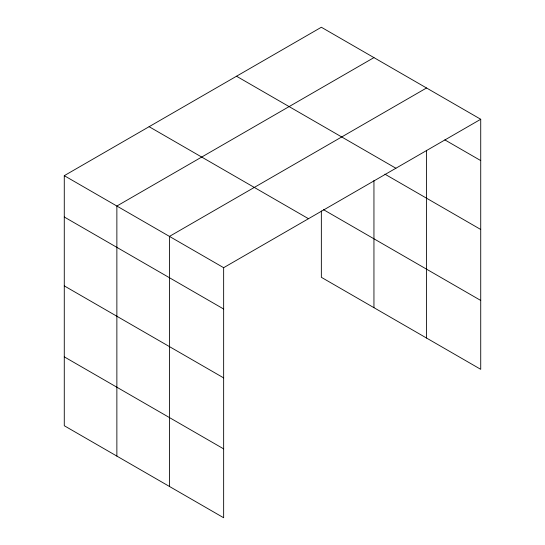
<?xml version="1.0" encoding="UTF-8"?>
<svg xmlns="http://www.w3.org/2000/svg" width="545" height="545" viewBox="0 0 545 545"><rect width="100%" height="100%" fill="white"/><g stroke="black" fill="none" stroke-linecap="round" stroke-linejoin="round"><path stroke-width="0.82" d="M64.276 175.674L223.648 267.69L223.648 517.75L64.276 425.734L64.276 175.674L321.352 27.25L480.724 119.266L480.724 369.326L321.352 277.31L321.352 210.949M373.945 57.613L116.868 206.037L116.868 456.097M426.537 87.983L169.461 236.401L169.461 486.467M223.648 267.69L480.724 119.266M444.843 139.881L480.724 160.591M236.516 76.232L395.895 168.242M384.899 174.155L480.724 229.479M323.539 209.696L480.724 300.445M149.105 126.692L308.484 218.709M64.276 216.999L223.648 309.015M64.276 285.887L223.648 377.896M64.276 356.852L223.648 448.869M426.537 150.311L426.537 338.043M373.945 180.497L373.945 307.68"/></g></svg>
